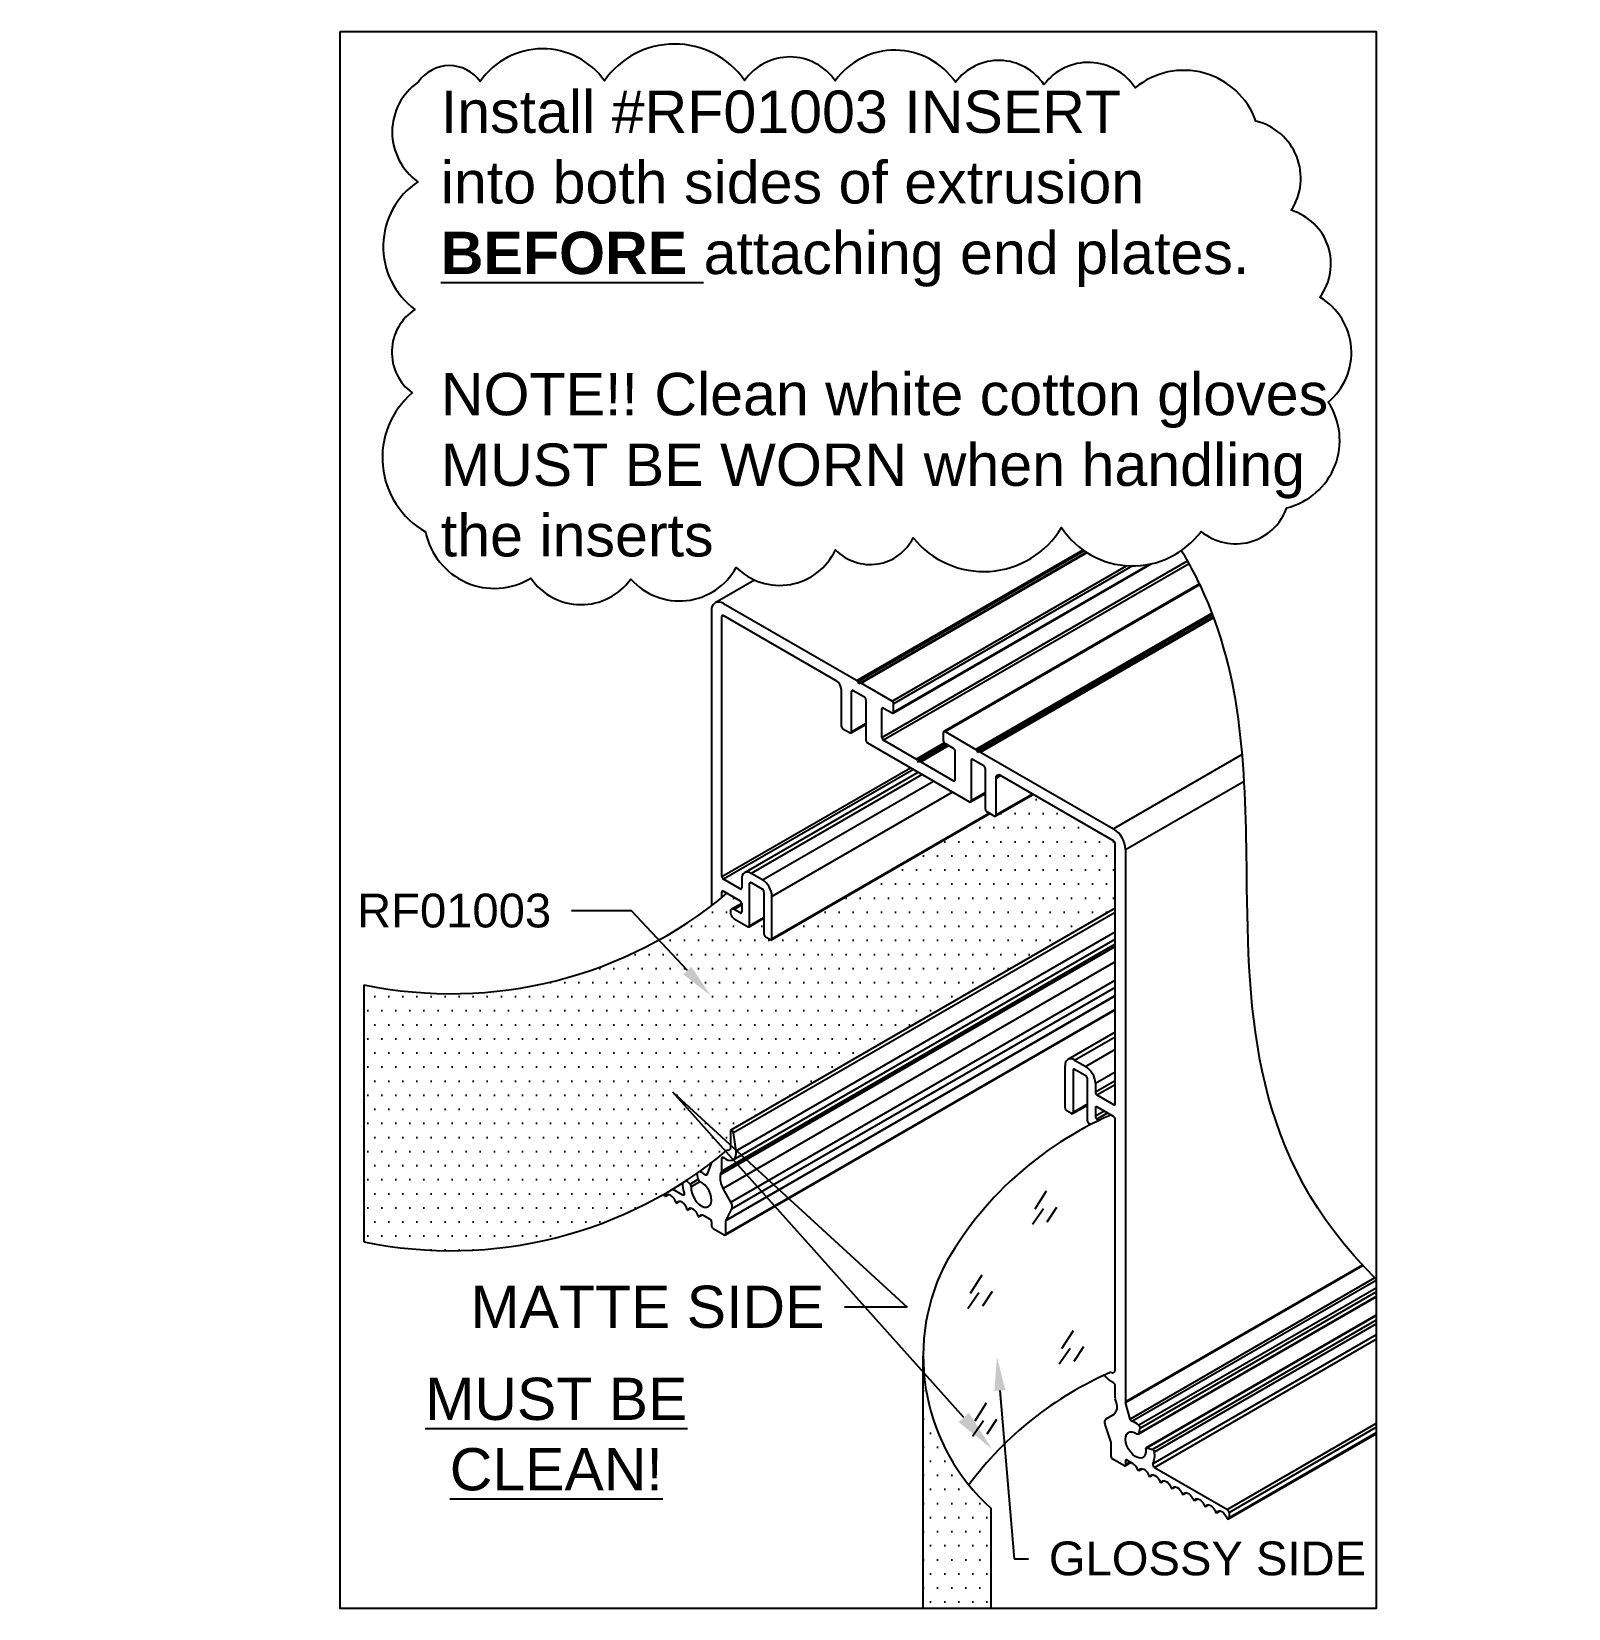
# Model space of a CAD drawing. Extents: x -1.37 to 5.45, y -7 to 0.
import ezdxf
from ezdxf import colors
from ezdxf.entities.mleader import LeaderData, LeaderLine
from ezdxf.math import Vec2, Vec3

# ---------------------------------------------------------------- set-up
doc = ezdxf.new("R2010")
doc.units = 0
doc.header["$LTSCALE"] = 0.5
doc.header["$MEASUREMENT"] = 0
for name, color, linetype in [('Dimension', 10, 'CONTINUOUS'), ('FAB DWG', 221, 'CONTINUOUS'), ('Hardware', 242, 'CONTINUOUS'), ('Housing', 150, 'CONTINUOUS')]:
    doc.layers.add(name, color=color, linetype=linetype)
doc.layers.add('Text-Unprinted', color=131, linetype='CONTINUOUS', plot=False)
doc.styles.add('LSAD_Standard', font='arial.ttf')
doc.styles.get("Standard").update_dxf_attribs({"font": 'arial.ttf'})
pattern_1 = [(0, (1485.40286, -97.409183), (0.03125, 0.0625), [0, -0.0625])]

msp = doc.modelspace()

# ---------------------------------------------------------------- hatches: boundary and pattern name
at = {"layer": 'Hardware', "linetype": 'Continuous', "transparency": 16777216}
h = msp.add_hatch(dxfattribs=at)
h.set_pattern_fill('DOTS', color=10)
h.set_pattern_definition(pattern_1)
h.paths.add_polyline_path([(0.1044, -4.2319), (0.1044, -5.3727, 0.22949), (1.717, -4.9664), (1.7206, -4.9676), (1.7267, -4.9664), (1.7308, -4.9618), (1.7322, -4.9543), (1.7322, -4.876), (1.7354, -4.8768), (3.4412, -3.8921), (3.4412, -3.6053, 0.267974), (3.4329, -3.5924), (3.0765, -3.3866), (2.9067, -3.4846), (2.8847, -3.4718), (1.9128, -4.0329), (1.8899, -4.0196, -0.267974), (1.8816, -4.0067), (1.8816, -3.9366), (1.8138, -3.9757), (1.7451, -3.9361), (1.7343, -3.9214), (1.7315, -3.9036), (1.7395, -3.8944), (1.7408, -3.8948), (1.7825, -3.8707, 0.253033), (1.7743, -3.8586), (1.717, -3.8255, -0.22949)])
h = msp.add_hatch(dxfattribs=at)
h.set_pattern_fill('DOTS', color=10)
h.set_pattern_definition(pattern_1)
edge = h.paths.add_edge_path()
edge.add_arc((2.7393, -7.5751), 0.5941, 75.32687, 104.67313, ccw=False)
edge.add_line((2.8898, -7.0004), (2.8898, -6.5564))
edge.add_arc((3.4981, -5.8805), 0.9093, 180, 228.01064, ccw=False)
edge.add_line((2.5888, -5.8805), (2.5888, -7.0004))

# ---------------------------------------------------------------- linework, layer by layer
at = {"layer": 'Dimension', "transparency": 16777216}
msp.add_open_spline([(4.6009, -5.5392), (4.0421, -4.9915), (4.0283, -3.932), (4.0144, -2.8724), (3.8209, -2.4625), (3.8157, -2.4515), (3.8104, -2.4406), (3.805, -2.4297), (3.802, -2.4237), (3.799, -2.4178), (3.796, -2.4119), (3.7774, -2.3756), (3.7573, -2.3395), (3.7357, -2.3036)], degree=3, knots=[0.307934, 0.307934, 0.307934, 0.307934, 1, 1.483539, 1.483539, 1.483539, 1.496488, 1.496488, 1.496488, 1.503494, 1.503494, 1.503494, 1.546576, 1.546576, 1.546576, 1.546576], dxfattribs=at)
at = {"layer": 'FAB DWG', "transparency": 16777216}
msp.add_lwpolyline([(0.3468, -0.2237, 0.520567), (0.3447, -0.6666, 0.520567), (0.3317, -1.2336, 0.520567), (0.3192, -1.6044, 0.520567), (0.3791, -2.2213, 0.520567), (0.8463, -2.4268, 0.520567), (1.2905, -2.4305, 0.520567), (1.7578, -2.3788, 0.520567), (2.1991, -2.3004, 0.520567), (2.544, -2.2474, 0.520567), (3.2028, -2.2025, 0.520567), (3.8226, -2.2189, 0.520567), (4.2031, -2.1143, 0.520567), (4.387, -1.6448, 0.520567), (4.3499, -1.1793, 0.520567), (4.2227, -0.7936, 0.520567), (4.0665, -0.3982, 0.520567), (3.53, -0.2499, 0.520567), (3.1247, -0.2358, 0.520567), (2.7319, -0.2252, 0.520567), (2.1981, -0.2186, 0.520567), (1.7958, -0.2167, 0.520567), (1.1731, -0.2185, 0.520567), (0.6213, -0.2219, 0.520567)], format="xyb", close=True, dxfattribs=at)
at = {"layer": 'Hardware', "color": 10, "linetype": 'Continuous', "transparency": 16777216}
for p, q in [((0.1044, -4.2319), (0.1044, -5.3727)), ((3.1353, -5.1479), (3.0844, -5.2282)), ((3.1231, -5.2262), (3.0742, -5.2963)), ((3.1811, -5.2201), (3.1383, -5.2852)), ((2.8485, -5.5213), (2.7977, -5.6016)), ((2.8363, -5.5996), (2.7875, -5.6698)), ((2.8943, -5.5935), (2.8516, -5.6586)), ((3.2542, -5.7676), (3.2033, -5.848)), ((3.242, -5.8459), (3.1931, -5.9161)), ((3.3, -5.8398), (3.2572, -5.9049)), ((2.5888, -7.0004), (2.5888, -5.8805)), ((2.8682, -6.0888), (2.8173, -6.1691)), ((2.856, -6.1671), (2.8072, -6.2373)), ((2.914, -6.161), (2.8713, -6.2261)), ((2.8898, -7.0004), (2.8898, -6.5564))]:
    msp.add_line(p, q, dxfattribs=at)
for centre, radius, start, end in [((0.4914, -2.3645), 1.907, 258.29236, 309.9925), ((4.0389, -6.2354), 1.5529, 113.3889, 151.07948), ((0.4914, -3.5054), 1.907, 258.29236, 309.9925), ((3.4981, -5.8805), 0.9093, 154.1732, 228.01064), ((4.0389, -7.377), 1.5529, 113.3889, 143.4609)]:
    msp.add_arc(centre, radius, start, end, dxfattribs=at)
at = {"layer": 'Housing', "linetype": 'Continuous', "lineweight": 25, "transparency": 16777216}
for p, q in [((2.2928, -2.8811), (3.2976, -2.301)), ((3.304, -2.3055), (2.2978, -2.8864)), ((2.3078, -2.8921), (3.3132, -2.3117)), ((3.316, -2.3135), (2.3128, -2.8926)), ((2.4053, -3.1339), (3.7628, -2.3502)), ((3.7697, -2.3625), (2.4124, -3.1461)), ((2.4504, -2.9721), (3.4913, -2.3712)), ((2.4554, -3.0256), (3.6046, -2.3622)), ((2.4574, -3.0211), (3.5951, -2.3643)), ((3.5179, -2.3721), (2.4574, -2.9843)), ((1.8395, -2.435), (1.6642, -2.5362)), ((3.8158, -2.4519), (2.6805, -3.1073)), ((2.6855, -3.1078), (3.8171, -2.4545)), ((1.6487, -2.5705), (1.6487, -3.8803)), ((2.2928, -2.8811), (1.7017, -2.5399)), ((3.8718, -2.5818), (2.8231, -3.1872)), ((2.8281, -3.1925), (3.8744, -2.5885)), ((1.7017, -2.593), (1.6946, -2.597)), ((1.6946, -3.7514), (1.6946, -2.597)), ((1.7017, -2.593), (2.2038, -2.8828)), ((3.878, -2.598), (2.8381, -3.1983)), ((2.8431, -3.1988), (3.879, -2.6008)), ((2.225, -2.9195), (2.225, -3.0828)), ((2.278, -2.9256), (2.2709, -2.9297)), ((2.2709, -3.1094), (2.2709, -2.9297)), ((2.278, -2.9256), (2.3275, -2.9542)), ((2.2978, -2.8864), (2.3028, -2.895)), ((2.3028, -2.895), (2.3078, -2.8921)), ((2.4504, -2.9721), (2.3128, -2.8926)), ((2.3346, -2.9665), (2.3346, -3.1461)), ((2.4124, -3.0032), (2.4053, -3.0073)), ((2.4053, -3.1339), (2.4053, -3.0073)), ((2.4124, -3.0032), (2.4504, -3.0251)), ((2.4574, -3.0211), (2.4574, -2.9843)), ((2.2689, -3.1139), (2.3346, -3.076)), ((2.2709, -3.1094), (2.3346, -3.0726)), ((2.232, -3.0951), (2.2639, -3.1135)), ((2.5579, -3.2301), (2.4124, -3.1461)), ((2.6784, -3.1486), (2.6784, -3.1119)), ((2.6855, -3.1078), (2.8231, -3.1872)), ((2.3416, -3.1584), (2.7942, -3.4196)), ((2.5579, -3.2301), (2.6824, -3.1583)), ((2.6888, -3.1628), (2.5629, -3.2354)), ((2.6988, -3.1685), (2.5729, -3.2412)), ((2.5779, -3.2417), (2.7017, -3.1702)), ((2.7235, -3.1828), (2.6855, -3.1609)), ((2.7306, -3.3216), (2.7306, -3.1951)), ((2.8331, -3.2012), (2.8281, -3.1925)), ((2.8381, -3.1983), (2.8331, -3.2012)), ((2.8431, -3.1988), (3.4341, -3.54)), ((4.0059, -3.2099), (3.4341, -3.54)), ((1.6946, -3.7514), (2.5318, -3.2681)), ((2.5459, -3.2763), (1.7017, -3.7636)), ((2.5671, -3.2885), (1.795, -3.7343)), ((2.5629, -3.2354), (2.5679, -3.2441)), ((2.5729, -3.2412), (2.5679, -3.2441)), ((2.5779, -3.2417), (2.7235, -3.3257)), ((2.8013, -3.2359), (2.8083, -3.2318)), ((2.8013, -3.2359), (2.8013, -3.4155)), ((2.8578, -3.2604), (2.8083, -3.2318)), ((2.8649, -3.4523), (2.8649, -3.2726)), ((2.5847, -3.2987), (1.825, -3.7372)), ((1.8745, -3.7658), (2.6342, -3.3272)), ((2.9109, -3.3155), (2.9321, -3.3032)), ((2.9109, -3.3155), (2.9109, -3.4788)), ((3.4341, -3.5931), (2.9321, -3.3032)), ((3.4872, -3.6318), (4.0143, -3.3276)), ((2.7191, -3.3762), (1.9169, -3.8393)), ((2.7992, -3.4201), (2.8649, -3.3822)), ((2.8649, -3.3788), (2.8013, -3.4155)), ((2.9088, -3.4834), (3.0765, -3.3866)), ((3.0735, -3.3849), (2.9109, -3.4788)), ((1.9149, -4.0317), (2.8847, -3.4718)), ((1.9169, -4.0271), (2.8817, -3.4701)), ((2.9038, -3.4829), (2.872, -3.4645)), ((3.4412, -4.7597), (3.4412, -3.6053)), ((3.4872, -3.6318), (3.4872, -6.0832)), ((1.7755, -3.8062), (1.7017, -3.7636)), ((1.7826, -3.7617), (1.7826, -3.8022)), ((1.825, -3.7781), (1.8179, -3.7821)), ((1.8745, -3.7658), (1.825, -3.7372)), ((1.825, -3.7781), (1.8745, -3.8066)), ((1.7017, -3.8167), (1.6946, -3.8208)), ((1.6946, -3.844), (1.6946, -3.8208)), ((1.7017, -3.8167), (1.7755, -3.8593)), ((1.7755, -3.8062), (1.7826, -3.8022)), ((1.8179, -3.97), (1.8179, -3.7821)), ((1.8816, -3.8189), (1.8816, -4.0067)), ((1.9169, -4.0271), (1.9169, -3.8393)), ((3.4412, -3.8921), (1.7343, -4.8775)), ((3.4412, -3.8921), (1.7343, -4.8775)), ((1.7826, -3.8707), (1.7374, -3.8968)), ((3.4412, -3.9103), (1.7462, -4.8888)), ((3.4412, -3.9103), (1.7462, -4.8888)), ((1.7826, -3.8791), (1.7499, -3.898)), ((1.7755, -3.9128), (1.7499, -3.898)), ((1.7755, -3.9128), (1.7826, -3.9087)), ((1.7826, -3.8716), (1.7826, -3.9087)), ((1.7499, -3.9388), (1.8109, -3.974)), ((1.8159, -3.9745), (1.8816, -3.9366)), ((1.8179, -3.97), (1.8816, -3.9332)), ((3.4412, -4.0519), (1.6942, -5.0604)), ((1.6946, -5.0579), (3.4412, -4.0496)), ((1.7448, -5.0085), (3.4412, -4.0292)), ((1.7448, -5.0085), (3.4412, -4.0292)), ((1.7575, -4.9691), (3.4412, -3.9972)), ((1.7575, -4.9691), (3.4412, -3.9972)), ((1.8887, -4.0189), (1.9099, -4.0312)), ((1.6891, -5.0737), (3.4412, -4.0622)), ((3.4412, -4.1303), (1.6998, -5.1356)), ((1.7351, -5.1967), (3.4412, -4.2118)), ((3.4412, -4.2443), (1.7393, -5.2268)), ((3.4412, -4.2818), (1.7123, -5.2799)), ((1.7123, -5.3379), (3.4412, -4.3399)), ((1.713, -5.2768), (3.4412, -4.2791)), ((1.7103, -5.3425), (3.4412, -4.3432)), ((3.4412, -4.4423), (3.2313, -4.5634)), ((3.2613, -4.5664), (3.4412, -4.4626)), ((3.4412, -4.5197), (3.3108, -4.595)), ((3.2189, -4.7787), (3.2189, -4.5909)), ((3.2543, -4.6113), (3.2613, -4.6072)), ((3.2543, -4.6113), (3.2543, -4.7991)), ((3.2613, -4.5664), (3.3108, -4.595)), ((3.3108, -4.6358), (3.2613, -4.6072)), ((3.3533, -4.6685), (3.4412, -4.6177)), ((3.3179, -4.8359), (3.3179, -4.6481)), ((3.4412, -4.6581), (3.3533, -4.7089)), ((3.3533, -4.6685), (3.3533, -4.7089)), ((3.3603, -4.7211), (3.4412, -4.6744)), ((3.3603, -4.7211), (3.4341, -4.7637)), ((3.4412, -4.7597), (3.4341, -4.7637)), ((3.2472, -4.8032), (3.226, -4.791)), ((3.2522, -4.8037), (3.3179, -4.7658)), ((3.3179, -4.7624), (3.2543, -4.7991)), ((3.3533, -4.7783), (3.3603, -4.7742)), ((3.3533, -4.7783), (3.3533, -4.8154)), ((3.3925, -4.7928), (3.3533, -4.8154)), ((3.4341, -4.8168), (3.3603, -4.7742)), ((3.3603, -4.8277), (3.4066, -4.8009)), ((3.3603, -4.8277), (3.3706, -4.8336)), ((3.4412, -5.9409), (3.4412, -4.8291)), ((1.7322, -4.8821), (1.7322, -4.9543)), ((1.7322, -4.8821), (1.7322, -4.9543)), ((1.7575, -4.9691), (1.7462, -4.8888)), ((1.7575, -4.9691), (1.7462, -4.8888)), ((3.3325, -4.8524), (3.325, -4.8481)), ((1.6288, -5.0751), (1.6483, -5.0245)), ((1.6487, -5.0225), (1.6409, -5.027)), ((1.7017, -4.9992), (1.6946, -5.0033)), ((1.7017, -4.9992), (1.6946, -5.0033)), ((1.6946, -5.0579), (1.6946, -5.0033)), ((1.7017, -4.9992), (1.7123, -5.0053)), ((1.7017, -4.9992), (1.7123, -5.0053)), ((1.5534, -5.1164), (1.5359, -5.1009)), ((1.5534, -5.1164), (1.59, -5.0953)), ((1.5977, -5.1057), (1.5585, -5.1283)), ((1.59, -5.0953), (1.5844, -5.068)), ((1.6207, -5.0757), (1.6308, -5.0698)), ((1.6891, -5.0737), (1.6942, -5.0604)), ((1.4419, -5.1696), (1.4448, -5.1714)), ((1.4586, -5.1635), (1.4448, -5.1714)), ((1.5206, -5.1653), (1.4752, -5.139)), ((1.5206, -5.1653), (1.5277, -5.1612)), ((1.7351, -5.1967), (1.6998, -5.1356)), ((1.4913, -5.1999), (1.4943, -5.2017)), ((1.5081, -5.1937), (1.4943, -5.2017)), ((1.5408, -5.2302), (1.5437, -5.232)), ((1.5575, -5.224), (1.5437, -5.232)), ((1.713, -5.2768), (1.7393, -5.2268)), ((1.5902, -5.2605), (1.5932, -5.2623)), ((1.607, -5.2543), (1.5932, -5.2623)), ((1.6416, -5.2723), (1.6162, -5.2576)), ((1.6487, -5.2845), (1.6487, -5.3012)), ((1.6558, -5.3134), (1.7053, -5.342)), ((1.7123, -5.3379), (1.7123, -5.2799)), ((4.5392, -5.476), (3.4872, -6.0833)), ((3.4876, -6.0864), (4.5412, -5.4781)), ((4.5938, -5.5321), (3.5071, -6.1595)), ((3.5152, -6.1693), (4.6009, -5.5426)), ((4.6009, -5.5782), (3.5466, -6.1869)), ((3.5523, -6.2003), (4.6009, -5.5949)), ((3.544, -6.2269), (4.6009, -5.6168)), ((4.6009, -5.6152), (3.5458, -6.2243)), ((4.6009, -5.6983), (3.5793, -6.2881)), ((3.5825, -6.2878), (4.6009, -5.6999)), ((4.6009, -5.7202), (3.6066, -6.2943)), ((3.6154, -6.3059), (4.6009, -5.7369)), ((4.6009, -5.7865), (3.6088, -6.3592)), ((3.6153, -6.3745), (4.6009, -5.8055)), ((3.4341, -5.9993), (3.4236, -5.9932)), ((3.4412, -6.0662), (3.4412, -6.0115)), ((3.4467, -6.0884), (3.4416, -6.0692)), ((3.5071, -6.1595), (3.4876, -6.0864)), ((3.4008, -6.1583), (3.4361, -6.1379)), ((3.4229, -6.2639), (3.3965, -6.1835)), ((3.5458, -6.2243), (3.5523, -6.2003)), ((4.6009, -6.1801), (3.9397, -6.5618)), ((3.9447, -6.6034), (4.6009, -6.2246)), ((3.9468, -6.574), (4.6009, -6.1964)), ((4.6009, -6.2212), (3.9468, -6.5988)), ((3.4235, -6.3258), (3.4235, -6.2677)), ((3.5825, -6.2878), (3.6066, -6.2943)), ((3.4801, -6.3666), (3.4306, -6.338)), ((3.4851, -6.3671), (3.5116, -6.3518)), ((3.4872, -6.3459), (3.4942, -6.3418)), ((3.4872, -6.3459), (3.4872, -6.3625)), ((3.5087, -6.3501), (3.4872, -6.3625)), ((3.4942, -6.3418), (3.5197, -6.3565)), ((3.5456, -6.3893), (3.5427, -6.3877)), ((3.5614, -6.3802), (3.5456, -6.3893)), ((3.5951, -6.4161), (3.5921, -6.4145)), ((3.6108, -6.407), (3.5951, -6.4161)), ((3.6153, -6.3745), (3.9397, -6.5618)), ((3.6603, -6.4338), (3.6445, -6.4429)), ((3.6445, -6.4429), (3.6416, -6.4413)), ((3.694, -6.4697), (3.691, -6.4681)), ((3.7097, -6.4606), (3.694, -6.4697)), ((3.7434, -6.4965), (3.7404, -6.4949)), ((3.7591, -6.4874), (3.7434, -6.4965)), ((3.7929, -6.5233), (3.7899, -6.5217)), ((3.8086, -6.5142), (3.7929, -6.5233)), ((3.8423, -6.5501), (3.8393, -6.5485)), ((3.858, -6.541), (3.8423, -6.5501)), ((3.8917, -6.5769), (3.8888, -6.5753)), ((3.9075, -6.5678), (3.8917, -6.5769)), ((3.9468, -6.574), (3.9468, -6.5988)), ((3.9399, -6.603), (3.9382, -6.6021))]:
    msp.add_line(p, q, dxfattribs=at)
at = {"layer": 'Housing', "linetype": 'Continuous', "lineweight": 25, "transparency": 16777216, "flags": 128}
for points in [[(1.7499, -3.898), (1.7431, -3.8957), (1.7374, -3.8968), (1.7336, -3.9012), (1.7322, -3.9082), (1.7336, -3.9168), (1.7374, -3.9256), (1.7431, -3.9334), (1.7499, -3.9388)], [(1.7462, -4.8888), (1.7453, -4.8854), (1.7436, -4.8822), (1.7413, -4.8795), (1.7387, -4.8777), (1.7362, -4.877), (1.7341, -4.8776), (1.7327, -4.8794), (1.7322, -4.8821)], [(1.7462, -4.8888), (1.7453, -4.8854), (1.7436, -4.8822), (1.7413, -4.8795), (1.7387, -4.8777), (1.7362, -4.877), (1.7341, -4.8776), (1.7327, -4.8794), (1.7322, -4.8821)], [(1.7123, -5.0053), (1.7222, -5.0098), (1.7317, -5.0115), (1.7402, -5.0105), (1.7475, -5.0066), (1.753, -5.0002), (1.7567, -4.9916), (1.7582, -4.981), (1.7575, -4.9691)], [(1.7123, -5.0053), (1.7222, -5.0098), (1.7317, -5.0115), (1.7402, -5.0105), (1.7475, -5.0066), (1.753, -5.0002), (1.7567, -4.9916), (1.7582, -4.981), (1.7575, -4.9691)], [(1.7322, -4.9543), (1.7308, -4.9618), (1.7267, -4.9664), (1.7206, -4.9676), (1.717, -4.9664)], [(1.7322, -4.9543), (1.7308, -4.9618), (1.7267, -4.9664), (1.7206, -4.9676), (1.717, -4.9664)], [(1.5585, -5.1283), (1.5585, -5.1413), (1.5612, -5.1554), (1.5666, -5.1698), (1.5741, -5.1837), (1.5835, -5.1962), (1.5941, -5.2066), (1.6053, -5.2141), (1.6163, -5.2184), (1.6266, -5.2191), (1.6354, -5.2163), (1.6423, -5.21), (1.6468, -5.2008), (1.6486, -5.1891), (1.6477, -5.1756), (1.6441, -5.1613), (1.6379, -5.1469), (1.6297, -5.1334), (1.6198, -5.1216), (1.6089, -5.1121), (1.5977, -5.1057)], [(1.6288, -5.0751), (1.6282, -5.0762), (1.6275, -5.0769), (1.6266, -5.0774), (1.6256, -5.0776), (1.6244, -5.0776), (1.6232, -5.0772), (1.6219, -5.0766), (1.6207, -5.0757)], [(1.4419, -5.1696), (1.4387, -5.1605)], [(1.4913, -5.1999), (1.4879, -5.1902), (1.4826, -5.1809), (1.476, -5.173), (1.4686, -5.1672), (1.4611, -5.1639), (1.4543, -5.1636), (1.4487, -5.1661), (1.4448, -5.1714)], [(1.527, -5.1574), (1.5275, -5.1596), (1.5276, -5.1617), (1.5273, -5.1635), (1.5265, -5.1649), (1.5254, -5.1659), (1.524, -5.1662), (1.5223, -5.166), (1.5206, -5.1653)], [(1.5408, -5.2302), (1.5373, -5.2205), (1.5321, -5.2112), (1.5254, -5.2033), (1.518, -5.1975), (1.5106, -5.1942), (1.5037, -5.1939), (1.4981, -5.1964), (1.4943, -5.2017)], [(1.5902, -5.2605), (1.5868, -5.2508), (1.5815, -5.2415), (1.5749, -5.2336), (1.5675, -5.2277), (1.56, -5.2245), (1.5531, -5.2241), (1.5476, -5.2267), (1.5437, -5.232)], [(1.6162, -5.2576), (1.6125, -5.2558), (1.6089, -5.2547), (1.6055, -5.2542), (1.6023, -5.2545), (1.5994, -5.2555), (1.5969, -5.2571), (1.5948, -5.2594), (1.5932, -5.2623)], [(3.4224, -5.9517), (3.4296, -5.9542), (3.4357, -5.953), (3.4398, -5.9483), (3.4412, -5.9409)], [(3.5773, -6.2937), (3.5773, -6.3067), (3.5746, -6.3177), (3.5693, -6.326), (3.5617, -6.3312), (3.5523, -6.3328), (3.5417, -6.3309), (3.5306, -6.3256), (3.5195, -6.3171), (3.5093, -6.3059), (3.5004, -6.2929), (3.4935, -6.2787), (3.489, -6.2643), (3.4872, -6.2504), (3.4881, -6.2381), (3.4918, -6.2279), (3.4979, -6.2207), (3.5062, -6.2167), (3.516, -6.2162), (3.5269, -6.2194), (3.5381, -6.2259)], [(3.5458, -6.2243), (3.5454, -6.2254), (3.5448, -6.2263), (3.5439, -6.227), (3.5429, -6.2273), (3.5418, -6.2274), (3.5406, -6.2272), (3.5394, -6.2266), (3.5381, -6.2259)], [(3.5773, -6.2937), (3.5773, -6.2923), (3.5774, -6.2909), (3.5778, -6.2898), (3.5785, -6.2888), (3.5793, -6.2881), (3.5802, -6.2877), (3.5813, -6.2876), (3.5825, -6.2878)], [(3.5456, -6.3893), (3.5491, -6.3835), (3.5543, -6.3804), (3.561, -6.3802), (3.5684, -6.3828), (3.5759, -6.3882), (3.5827, -6.3958), (3.5883, -6.4048), (3.5921, -6.4145)], [(3.5951, -6.4161), (3.5985, -6.4103), (3.6038, -6.4072), (3.6104, -6.407), (3.6178, -6.4096), (3.6253, -6.415), (3.6321, -6.4226), (3.6377, -6.4316), (3.6416, -6.4413)], [(3.6445, -6.4429), (3.648, -6.4371), (3.6532, -6.434), (3.6599, -6.4338), (3.6673, -6.4364), (3.6747, -6.4418), (3.6816, -6.4494), (3.6872, -6.4584), (3.691, -6.4681)], [(3.694, -6.4697), (3.6974, -6.4639), (3.7027, -6.4608), (3.7093, -6.4606), (3.7167, -6.4632), (3.7242, -6.4686), (3.731, -6.4762), (3.7366, -6.4852), (3.7404, -6.4949)], [(3.7434, -6.4965), (3.7468, -6.4907), (3.7521, -6.4876), (3.7588, -6.4874), (3.7662, -6.49), (3.7736, -6.4954), (3.7805, -6.503), (3.7861, -6.512), (3.7899, -6.5217)], [(3.7929, -6.5233), (3.7963, -6.5175), (3.8016, -6.5144), (3.8082, -6.5142), (3.8156, -6.5168), (3.8231, -6.5222), (3.8299, -6.5298), (3.8355, -6.5388), (3.8393, -6.5485)], [(3.8423, -6.5501), (3.8457, -6.5443), (3.851, -6.5412), (3.8576, -6.541), (3.865, -6.5436), (3.8725, -6.549), (3.8794, -6.5566), (3.885, -6.5656), (3.8888, -6.5753)], [(3.8917, -6.5769), (3.8952, -6.5711), (3.9004, -6.568), (3.9071, -6.5678), (3.9145, -6.5704), (3.922, -6.5758), (3.9288, -6.5834), (3.9344, -6.5924), (3.9382, -6.6021)]]:
    msp.add_lwpolyline(points, dxfattribs=at)
at = {"layer": 'Housing', "linetype": 'Continuous', "lineweight": 25, "transparency": 16777216}
for centre, radius, start, end in [((1.681, -2.5653), 0.0328, 50.79671, 189.21404), ((1.699, -2.5963), 0.00437, 50.79671, 189.21404), ((2.1789, -2.9216), 0.0461, 2.60548, 57.39452), ((2.2752, -2.929), 0.00437, 50.79671, 189.21404), ((2.2851, -2.8933), 0.0144, 28.85561, 58.04533), ((2.3098, -2.8967), 0.00503, 54.38183, 114.31395), ((2.3192, -2.9672), 0.0154, 2.60548, 57.39452), ((2.4096, -3.0066), 0.00437, 50.79671, 189.21404), ((2.4421, -2.985), 0.0154, 2.60548, 57.39452), ((2.4531, -3.0218), 0.00437, 230.79671, 9.21404), ((2.2403, -3.0821), 0.0154, 182.60548, 237.39452), ((2.2666, -3.1101), 0.00437, 230.79671, 9.21404), ((2.3499, -3.1454), 0.0154, 182.60548, 237.39452), ((2.4206, -3.1332), 0.0154, 182.60548, 237.39452), ((2.6827, -3.1112), 0.00437, 50.79671, 189.21404), ((2.6938, -3.1479), 0.0154, 182.60548, 237.39452), ((2.7152, -3.1958), 0.0154, 2.60548, 57.39452), ((2.8155, -3.1995), 0.0144, 28.85561, 58.04533), ((2.8402, -3.2029), 0.00503, 54.38183, 114.31395), ((2.5503, -3.2424), 0.0144, 28.85561, 58.04533), ((2.575, -3.2458), 0.00503, 54.38183, 114.31395), ((2.8056, -3.2352), 0.00437, 50.79671, 189.21404), ((2.8496, -3.2733), 0.0154, 2.60548, 57.39452), ((2.7262, -3.3223), 0.00437, 230.79671, 9.21404), ((2.9238, -3.3134), 0.0131, 50.79671, 189.21404), ((2.797, -3.4162), 0.00437, 230.79671, 9.21404), ((2.8803, -3.4516), 0.0154, 182.60548, 237.39452), ((2.9066, -3.4795), 0.00437, 230.79671, 9.21404), ((3.372, -3.6371), 0.1153, 2.60548, 57.39452), ((3.4258, -3.606), 0.0154, 2.60548, 57.39452), ((1.71, -3.7507), 0.0154, 182.60548, 237.39452), ((1.8085, -3.7575), 0.0262, 50.79671, 189.21404), ((1.8223, -3.7814), 0.00437, 50.79671, 189.21404), ((1.8248, -3.8435), 0.0922, 2.60548, 57.39452), ((1.699, -3.8201), 0.00437, 50.79671, 189.21404), ((1.7783, -3.8029), 0.00437, 230.79671, 9.21404), ((1.8662, -3.8196), 0.0154, 2.60548, 57.39452), ((1.7672, -3.8723), 0.0154, 2.60548, 57.39452), ((1.7783, -3.9094), 0.00437, 230.79671, 9.21404), ((1.8136, -3.9707), 0.00437, 230.79671, 9.21404), ((1.8969, -4.006), 0.0154, 182.60548, 237.39452), ((1.9126, -4.0278), 0.00437, 230.79671, 9.21404), ((3.2448, -4.5867), 0.0262, 50.79671, 189.21404), ((3.2586, -4.6106), 0.00437, 50.79671, 189.21404), ((3.2611, -4.6727), 0.0922, 2.60548, 57.39452), ((3.3025, -4.6488), 0.0154, 2.60548, 57.39452), ((3.3686, -4.7082), 0.0154, 182.60548, 237.39452), ((3.4369, -4.7604), 0.00437, 230.79671, 9.21404), ((3.2343, -4.778), 0.0154, 182.60548, 237.39452), ((3.2499, -4.7998), 0.00437, 230.79671, 9.21404), ((3.3576, -4.7776), 0.00437, 50.79671, 189.21404), ((3.3686, -4.8147), 0.0154, 182.60548, 237.39452), ((3.4258, -4.8298), 0.0154, 2.60548, 57.39452), ((3.3333, -4.8352), 0.0154, 182.60548, 237.39452), ((1.699, -5.0026), 0.00437, 50.79671, 189.21404), ((1.699, -5.0026), 0.00437, 50.79671, 189.21404), ((1.6048, -5.0924), 0.0151, 191.0189, 241.92669), ((1.5468, -5.1634), 0.1147, 49.91138, 64.55794), ((1.7642, -5.0926), 0.0774, 165.88638, 213.72457), ((1.6875, -5.058), 0.00711, 340.03024, 0.95707), ((1.6522, -5.1132), 0.1328, 179.28478, 199.43609), ((1.5434, -5.1278), 0.0151, 358.07454, 48.98014), ((1.7073, -5.2159), 0.0338, 341.22439, 34.75144), ((1.6333, -5.2852), 0.0154, 2.60548, 57.39452), ((1.664, -5.3005), 0.0154, 182.60548, 237.39452), ((1.7189, -5.2797), 0.0066, 154.06411, 181.56823), ((1.708, -5.3386), 0.00437, 230.79671, 9.21404), ((3.4746, -5.9113), 0.0965, 213.34845, 238.10192), ((3.4258, -6.0122), 0.0154, 2.60548, 57.39452), ((3.4075, -6.1058), 0.043, 311.70228, 23.93007), ((3.4531, -6.066), 0.0119, 180.57224, 195.4036), ((3.4991, -6.0832), 0.0119, 180.57224, 195.4036), ((3.4152, -6.1737), 0.0211, 133.25434, 207.73297), ((3.5213, -6.1561), 0.0146, 193.34258, 245.35055), ((3.4788, -6.2718), 0.1087, 51.37795, 70.45022), ((3.5379, -6.1984), 0.0145, 352.64845, 52.92028), ((3.4111, -6.2679), 0.0125, 0.8303, 18.78064), ((3.601, -6.3076), 0.0145, 7.07844, 67.35317), ((3.4389, -6.3251), 0.0154, 182.60548, 237.39452), ((3.4829, -6.3632), 0.00437, 230.79671, 9.21404), ((3.4915, -6.3452), 0.00437, 50.79671, 189.21404), ((3.4901, -6.4023), 0.0546, 15.55164, 57.13798), ((3.6221, -6.3626), 0.0137, 165.44175, 240.12078), ((3.5262, -6.322), 0.0906, 335.78567, 10.28798), ((3.9314, -6.5747), 0.0154, 2.60548, 57.39452), ((3.9425, -6.5995), 0.00433, 233.42904, 9.61216)]:
    msp.add_arc(centre, radius, start, end, dxfattribs=at)
at = {"layer": 'Text-Unprinted', "ltscale": 0.5, "transparency": 16777216}
msp.add_lwpolyline([(0, 0), (4.6009, 0), (4.6009, -7.0004), (0, -7.0004)], close=True, dxfattribs=at)

# ---------------------------------------------------------------- texts
at = {"layer": 'FAB DWG', "transparency": 16777216, "insert": (0.4463, -0.2619), "char_height": 0.188, "width": 3.974906, "attachment_point": 1}
msp.add_mtext('Install #RF01003 INSERT\\Pinto both sides of extrusion\\P{\\fArial|b1|i0|c0|p34;\\LBEFORE }attaching end plates.\\P\\PNOTE!! Clean white cotton gloves\\PMUST BE WORN when handling the inserts', dxfattribs=at)
at = {"layer": 'FAB DWG', "transparency": 16777216, "insert": (0.9592, -5.9762), "char_height": 0.1875, "attachment_point": 2, "style": 'LSAD_Standard'}
msp.add_mtext_dynamic_manual_height_columns('\\A1;{\\LMUST BE CLEAN!}', width=1.239095, gutter_width=16.875, heights=[0], dxfattribs=at)

# ---------------------------------------------------------------- leaders
at = {"layer": 'FAB DWG', "transparency": 16777216}
ml = msp.add_multileader_mtext('Standard', dxfattribs=at)
ml.set_content('RF01003', color=256)
ml.set_leader_properties()
ml.build(insert=Vec2(0, 0))
ml.multileader.update_dxf_attribs({"dogleg_length": 0.36, "arrow_head_size": 0.15})
ctx = ml.context
ctx.base_point, ctx.char_height, ctx.arrow_head_size, ctx.landing_gap_size, ctx.plane_origin = Vec3(0.0104, -3.9035), 0.15, 0.15, 0.09, Vec3(0.948, 19.6217)
ctx.text_align_type = 2
notes = []
notes.append((ctx, [(1, (1, 1, 0), (1.2931, -3.9035), (-1, 0), 0.2666, [(0, [(1.6439, -4.2787)], 0, [])])]))
ctx.mtext.insert, ctx.mtext.width, ctx.mtext.defined_height, ctx.mtext.alignment, ctx.mtext.flow_direction = Vec3(0.9365, -3.8272), 2.307685, 0.426, 3, 5
at = {"layer": 'FAB DWG', "ltscale": 0.5, "transparency": 16777216}
ml = msp.add_multileader_mtext('Standard', dxfattribs=at)
ml.set_content('\\A1;MATTE SIDE', color=256, style='LSAD_Standard')
ml.set_leader_properties()
ml.build(insert=Vec2(0, 0))
ml.multileader.update_dxf_attribs({"text_left_attachment_type": 2, "dogleg_length": 0.36, "arrow_head_size": 0.1875})
ctx = ml.context
ctx.base_point, ctx.char_height, ctx.arrow_head_size, ctx.landing_gap_size, ctx.plane_origin = Vec3(0.5216, -5.6645), 0.1875, 0.1875, 0.09, Vec3(0.2499, 9.3001)
ctx.left_attachment, ctx.text_align_type = 2, 2
notes.append((ctx, [(1, (1, 1, 0), (2.517, -5.6629), (-1, 0), 0.2772, [(1, [(2.894, -6.2926), (1.4769, -4.7086)], 0, [])])]))
ctx.mtext.insert, ctx.mtext.width, ctx.mtext.defined_height, ctx.mtext.alignment, ctx.mtext.flow_direction = Vec3(2.1498, -5.5675), 2.351815, 0.6491, 3, 5
at = {"layer": 'FAB DWG', "transparency": 16777216}
ml = msp.add_multileader_mtext('Standard', dxfattribs=at)
ml.set_content('GLOSSY SIDE', color=256)
ml.set_leader_properties()
ml.build(insert=Vec2(0, 0))
ml.multileader.update_dxf_attribs({"dogleg_length": 0.36, "arrow_head_size": 0.15})
ctx = ml.context
ctx.base_point, ctx.char_height, ctx.arrow_head_size, ctx.landing_gap_size, ctx.plane_origin = Vec3(3.0566, -6.7796), 0.15, 0.15, 0.09, Vec3(7.1408, 16.3631)
notes.append((ctx, [(0, (1, 1, 0), (2.9933, -6.7796), (1, 0), 0.0633, [(0, [(2.9163, -5.8836)], 0, [])])]))
ctx.mtext.insert, ctx.mtext.width, ctx.mtext.defined_height, ctx.mtext.flow_direction = Vec3(3.1466, -6.7033), 2.307685, 0.426, 5
for ctx, leaders in notes:
    for number, flags, end, landing, length, lines in leaders:
        leader = LeaderData()
        leader.index, (leader.has_last_leader_line, leader.has_dogleg_vector, leader.attachment_direction) = number, flags
        leader.last_leader_point, leader.dogleg_vector, leader.dogleg_length = Vec3(end), Vec3(landing), length
        for number, points, colour, breaks in lines:
            line = LeaderLine()
            line.index, line.vertices, line.color, line.breaks = number, Vec3.list(points), colors.encode_raw_color(colour), breaks
            leader.lines.append(line)
        ctx.leaders.append(leader)

doc.saveas('drawing.dxf')
